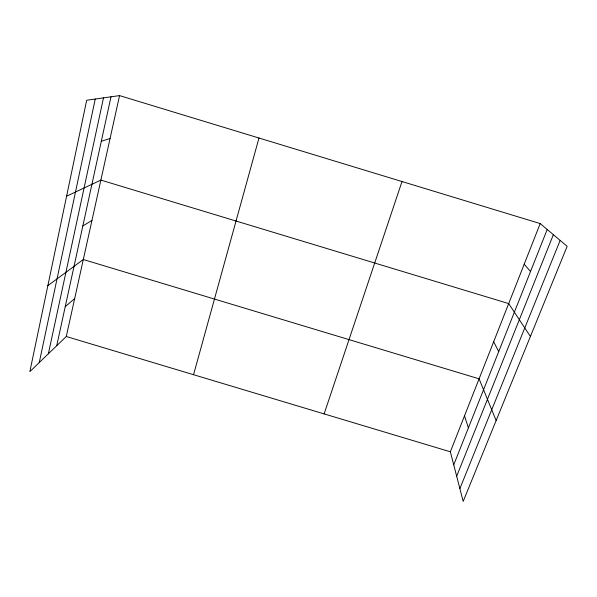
<?xml version="1.0" encoding="UTF-8"?>
<svg xmlns="http://www.w3.org/2000/svg" width="597" height="597" viewBox="0 0 597 597"><rect width="100%" height="100%" fill="white"/><g stroke="black" fill="none" stroke-linecap="round" stroke-linejoin="round"><path stroke-width="0.9" d="M39.245 362.58L95.244 99.035M48.364 353.782L103.49 97.871M56.715 345.73L111.005 96.811M119.557 95.602L86.692 100.244L29.85 371.632L66.282 336.507L119.557 95.602L540.195 223.577L567.15 246.307L463.182 501.398L450.354 451.795L540.195 223.577M193.547 374.707L258.986 138.019M324.126 413.9L402.005 181.533M453.727 464.832L547.21 229.494M456.668 476.205L553.374 234.688M459.877 488.615L560.143 240.397M65.23 306.664L74.662 298.597M47.864 285.642L83.304 259.516L479.078 378.826L496.144 420.527M82.834 225.972L91.953 220.412M66.595 196.204L100.871 180.093L508.696 303.589L530.405 336.462M101.303 141.265L110.064 138.511M66.282 336.507L450.354 451.795M524.196 264.21L530.524 271.501M493.667 341.775L498.719 351.573M464.503 415.863L468.406 427.877"/></g></svg>
